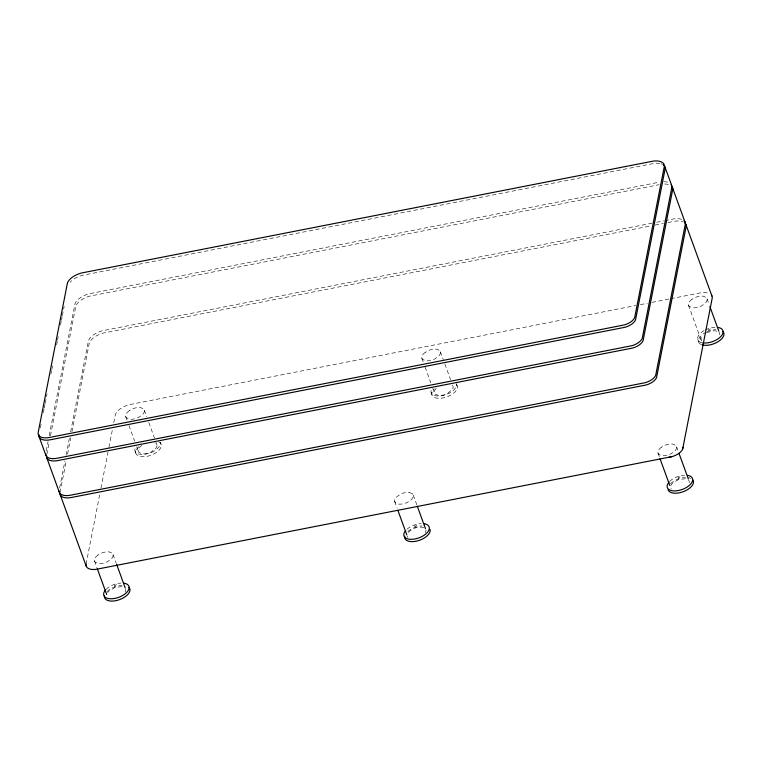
<?xml version="1.0" encoding="UTF-8"?>
<svg xmlns="http://www.w3.org/2000/svg" width="762" height="762" viewBox="0 0 762 762"><rect width="100%" height="100%" fill="white"/><g stroke="black" fill="none" stroke-linecap="round" stroke-linejoin="round"><path stroke-width="0.57" stroke-dasharray="3.81 2.86" d="M40.396 427.787L41.081 424.282M43.367 412.594L44.053 409.089M44.282 407.927L44.968 404.422M45.196 403.25L47.025 393.906M50.911 374.047L51.597 370.542M51.826 369.37L52.511 365.865M56.626 344.834L57.312 341.328M57.541 340.166L58.226 336.661M60.512 324.974L61.198 321.469M61.427 320.307L62.113 316.802M62.341 315.63L64.17 306.286M46.206 450.933L48.035 441.589M49.178 435.75L75.009 303.733A15.05 7.687 -20 0 1 89.173 293.77L659.53 182.137M46.815 454.409L49.33 441.56M50.473 435.721L75.848 306.038A15.05 7.687 -20 0 1 90.011 296.075L659.197 184.671M59.655 487.88L64.913 461.01M66.056 455.171L69.485 437.645M70.628 431.806L88.459 340.681A15.05 7.687 -20 0 1 102.622 330.718L651.977 223.199M60.036 492.528L66.437 459.819M67.58 453.971L70.78 437.617M71.923 431.778L89.297 342.986A15.05 7.687 -20 0 1 103.461 333.023L650.491 225.962M86.096 564.118L100.041 492.852M100.955 488.185L108.042 451.961M108.956 447.294L112.385 429.768M113.757 422.758L115.357 414.576A15.05 7.687 -20 0 1 129.521 404.612L635.718 305.543M141.827 445.351L140.113 446.808A10.211 5.21 -20 0 0 139.017 452.409L142.027 453.8A9.649 4.924 -20 0 0 151.352 451.971L156.362 447.713A10.211 5.22 -20 0 0 156.267 443.646L155.01 442.77M706.641 332.67L713.823 330.718L717.718 331.356M656.644 222.285L663.645 220.913M664.807 220.685L674.141 218.856A15.05 7.687 -20 0 1 682.266 219.589M655.149 225.047L663.321 223.447M667.979 222.542L674.98 221.171A15.05 7.687 -20 0 1 683.104 221.904M640.385 304.629L647.386 303.257M652.053 302.343L669.55 298.923M670.712 298.694L701.04 292.76A15.05 7.687 -20 0 1 709.165 293.494M685.495 478.736L678.532 479.555L672.36 483.279A10.211 5.21 -20 0 0 671.265 488.89M121.987 586.588L115.024 587.416L108.842 591.141A10.211 5.21 -20 0 0 107.652 592.674M409.565 492.5L412.575 493.89A10.211 5.21 -20 0 1 411.48 499.491L407.67 502.215A9.649 4.924 -20 0 1 398.345 504.044L395.335 502.653A10.211 5.21 -20 0 1 396.43 497.053L400.24 494.328A9.649 4.924 -20 0 1 409.565 492.5M423.929 527.656C418.757 525.951 412.918 528.142 409.032 531.686A10.211 5.21 -20 0 0 407.841 533.219M707.031 298.752L709.07 304.343M688.448 305.181L701.059 339.823M697.716 339.49L698.554 341.805M676.57 446.646L678.199 451.114M657.987 453.076L659.616 457.543M457.229 386.134L456.39 383.819A13.373 6.829 -20 0 1 442.284 395.63A13.373 6.829 -20 0 1 431.854 388.62M440.417 351.758L443.265 359.578M444.894 364.046L450.59 379.695M421.834 358.188L423.462 362.655M425.091 367.122L430.787 382.772M432.816 388.353L434.445 392.83M431.102 392.497L431.94 394.802M413.242 495.062L416.909 505.111M394.668 501.482L397.107 508.187M161.134 444.541L160.296 442.236A13.373 6.829 -20 0 1 146.19 454.047A13.373 6.829 -20 0 1 135.76 447.037M144.323 410.175L146.771 416.881M148.8 422.462L154.495 438.112M156.124 442.579L156.934 444.808M125.74 416.604L127.368 421.072M128.997 425.539L134.693 441.188M136.722 446.77L138.351 451.237M135.007 450.904L135.846 453.219M113.052 554.507L116.31 563.442M94.469 560.937L96.917 567.642M701.878 342.709A13.373 6.829 -20 0 1 704.279 330.451M705.279 329.917A13.373 6.829 -20 0 1 715.061 327.289M701.726 340.995A10.211 5.21 -20 0 1 702.821 335.385M718.976 332.222A10.211 5.22 -20 0 1 719.68 334.785M701.183 344.51A13.373 6.829 -20 0 1 706.117 332.232M707.155 331.737A13.373 6.829 -20 0 1 715.899 329.594M456.314 384.572A13.373 6.829 -20 0 1 443.122 397.945A13.373 6.829 -20 0 1 434.321 388.877M452.361 385.229A10.211 5.22 -20 0 1 452.457 389.296L447.446 393.554A9.649 4.924 -20 0 1 438.121 395.383L435.112 394.002A10.211 5.21 -20 0 1 436.207 388.391M688.515 480.117A10.211 5.22 -20 0 1 689.21 482.679M669.627 481.46A13.373 6.829 -20 0 1 684.6 475.183M670.465 483.765A13.373 6.829 -20 0 1 685.438 477.488M688.353 477.641A13.373 6.829 -20 0 1 690.753 478.307M407.851 531.514A13.373 6.829 -20 0 1 422.11 525.894M407.003 529.209A13.373 6.829 -20 0 1 421.272 523.589M407.937 537.296A10.211 5.21 -20 0 1 407.27 536.124M425.853 529.695A10.211 5.22 -20 0 1 425.282 532.6M106.956 591.626A13.373 6.829 -20 0 1 121.92 585.349M106.118 589.321A13.373 6.829 -20 0 1 121.082 583.035M125.663 589.15A10.211 5.22 -20 0 1 125.092 592.045M158.506 441.836A13.373 6.829 -20 0 1 156.724 452.209A13.373 6.829 -20 0 1 138.951 456.114A13.373 6.829 -20 0 1 139.703 445.98M664.607 184.013A15.05 7.687 -20 0 1 669.655 184.956M663.769 181.708A15.05 7.687 -20 0 1 669.75 183.147M659.797 163.478A15.05 7.687 -20 0 0 653.967 163.43L82.448 275.292A15.05 7.687 -20 0 0 70.133 282.254M661.006 163.773A15.05 7.687 -20 0 1 662.092 164.173M116.462 584.483L114.7 586.283L114.51 584.321L116.462 584.483M416.652 525.037L414.89 526.837L414.699 524.875L416.652 525.037M710.441 328.736L708.679 330.537L708.489 328.574L710.441 328.736M679.971 476.631L678.218 478.431L678.018 476.469L679.971 476.631M129.216 410.708L127.511 412.166A10.211 5.21 -20 0 0 126.406 417.767L129.426 419.157A9.649 4.924 -20 0 0 138.751 417.328L142.561 414.614A10.211 5.21 -20 0 0 143.656 409.003L140.646 407.613A9.649 4.924 -20 0 0 131.321 409.442L129.216 410.708M97.946 555.041L96.241 556.498A10.211 5.21 -20 0 0 95.145 562.108L98.155 563.489A9.649 4.924 -20 0 0 107.48 561.661L111.29 558.946A10.211 5.21 -20 0 0 112.385 553.336L109.376 551.955A9.649 4.924 -20 0 0 100.051 553.774L97.946 555.041M425.31 352.301L423.596 353.749A10.211 5.21 -20 0 0 422.5 359.359L425.51 360.74A9.649 4.924 -20 0 0 434.835 358.921L438.655 356.197A10.211 5.21 -20 0 0 439.75 350.587L436.74 349.206A9.649 4.924 -20 0 0 427.415 351.025L425.31 352.301M691.925 299.295L690.22 300.752A10.211 5.21 -20 0 0 689.115 306.353L692.134 307.743A9.649 4.924 -20 0 0 701.459 305.914L705.269 303.19A10.211 5.21 -20 0 0 706.364 297.59L703.355 296.199A9.649 4.924 -20 0 0 694.03 298.028L691.925 299.295M661.464 447.189L659.749 448.637A10.211 5.21 -20 0 0 658.654 454.247L661.664 455.628A9.649 4.924 -20 0 0 670.989 453.809L674.808 451.085A10.211 5.21 -20 0 0 675.904 445.475L672.894 444.094A9.649 4.924 -20 0 0 663.569 445.913L661.464 447.189"/><path stroke-width="1.14" d="M683.009 447.294L682.571 449.332A11.821 6.039 -20 0 1 672.313 456.552L668.846 457.257M671.932 186.9L642.223 338.48A11.821 6.039 -20 0 1 631.965 345.7L56.988 458.257A13.373 6.829 -20 0 1 45.663 454.228M682.666 449.037L712.279 297.752A15.05 7.687 -20 0 0 711.498 295.265M671.817 456.676L97.326 569.109A13.373 6.829 -20 0 1 86.096 564.118M664.864 166.707L671.589 185.185M672.427 187.49L685.038 222.133M685.876 224.438L711.937 296.027M709.879 306.581L718.833 331.165M679.009 453.352L688.362 479.05M660.016 458.667L669.779 485.48M417.309 506.235L425.444 528.58M397.916 510.426L406.86 535.01M116.719 564.566L125.254 588.026M97.317 568.757L106.67 594.455M39.081 436.645L45.806 455.124M46.644 457.429L59.246 492.071M60.093 494.376L86.144 565.966M717.975 327.441A13.373 6.829 -20 0 1 720.623 336.737A13.373 6.829 -20 0 1 702.745 342.871M722.928 331.575A13.373 6.829 -20 0 1 718.242 341.595A13.373 6.829 -20 0 1 701.916 344.786M687.514 475.326A13.373 6.829 -20 0 1 690.382 484.403A13.373 6.829 -20 0 1 672.884 490.842A13.373 6.829 -20 0 1 669.007 482.136M692.467 479.46A13.373 6.829 -20 0 1 684.238 491.309A13.373 6.829 -20 0 1 668.093 489.69M430.054 529.428A13.373 6.829 -20 0 1 417.614 540.858A13.373 6.829 -20 0 1 404.717 536.248M424.186 523.742A13.373 6.829 -20 0 1 427.053 532.819A13.373 6.829 -20 0 1 409.565 539.258A13.373 6.829 -20 0 1 405.679 530.543M128.949 587.321A13.373 6.829 -20 0 1 119.091 599.789A13.373 6.829 -20 0 1 104.518 595.703M123.996 583.187A13.373 6.829 -20 0 1 126.863 592.264A13.373 6.829 -20 0 1 109.376 598.703A13.373 6.829 -20 0 1 105.489 589.998M59.95 493.481A13.373 6.829 -20 0 0 71.276 497.519L646.252 384.962A11.821 6.039 -20 0 0 656.511 377.742L686.219 226.162A15.05 7.687 -20 0 0 684.819 222.999M59.112 491.176A13.373 6.829 -20 0 0 70.437 495.214L645.414 382.648A11.821 6.039 -20 0 0 655.672 375.437L685.381 223.847A15.05 7.687 -20 0 0 683.981 220.685M46.587 455.581A13.373 6.829 -20 0 0 57.826 460.572L632.803 348.015A11.821 6.039 -20 0 0 643.061 340.795L672.77 189.214A15.05 7.687 -20 0 0 671.989 186.728M671.151 184.423A15.05 7.687 -20 0 1 671.932 186.9M39.024 434.797A13.373 6.829 -20 0 0 50.263 439.788L625.24 327.231A11.821 6.039 -20 0 0 635.498 320.011L665.207 168.421A15.05 7.687 -20 0 0 663.026 164.668M67.447 282.94L38.186 432.483A13.373 6.829 -20 0 0 49.416 437.474L624.402 324.917A11.821 6.039 -20 0 0 634.66 317.697L664.369 166.116A15.05 7.687 -20 0 0 653.129 161.125L81.61 272.977A15.05 7.687 -20 0 0 67.447 282.94"/></g></svg>
